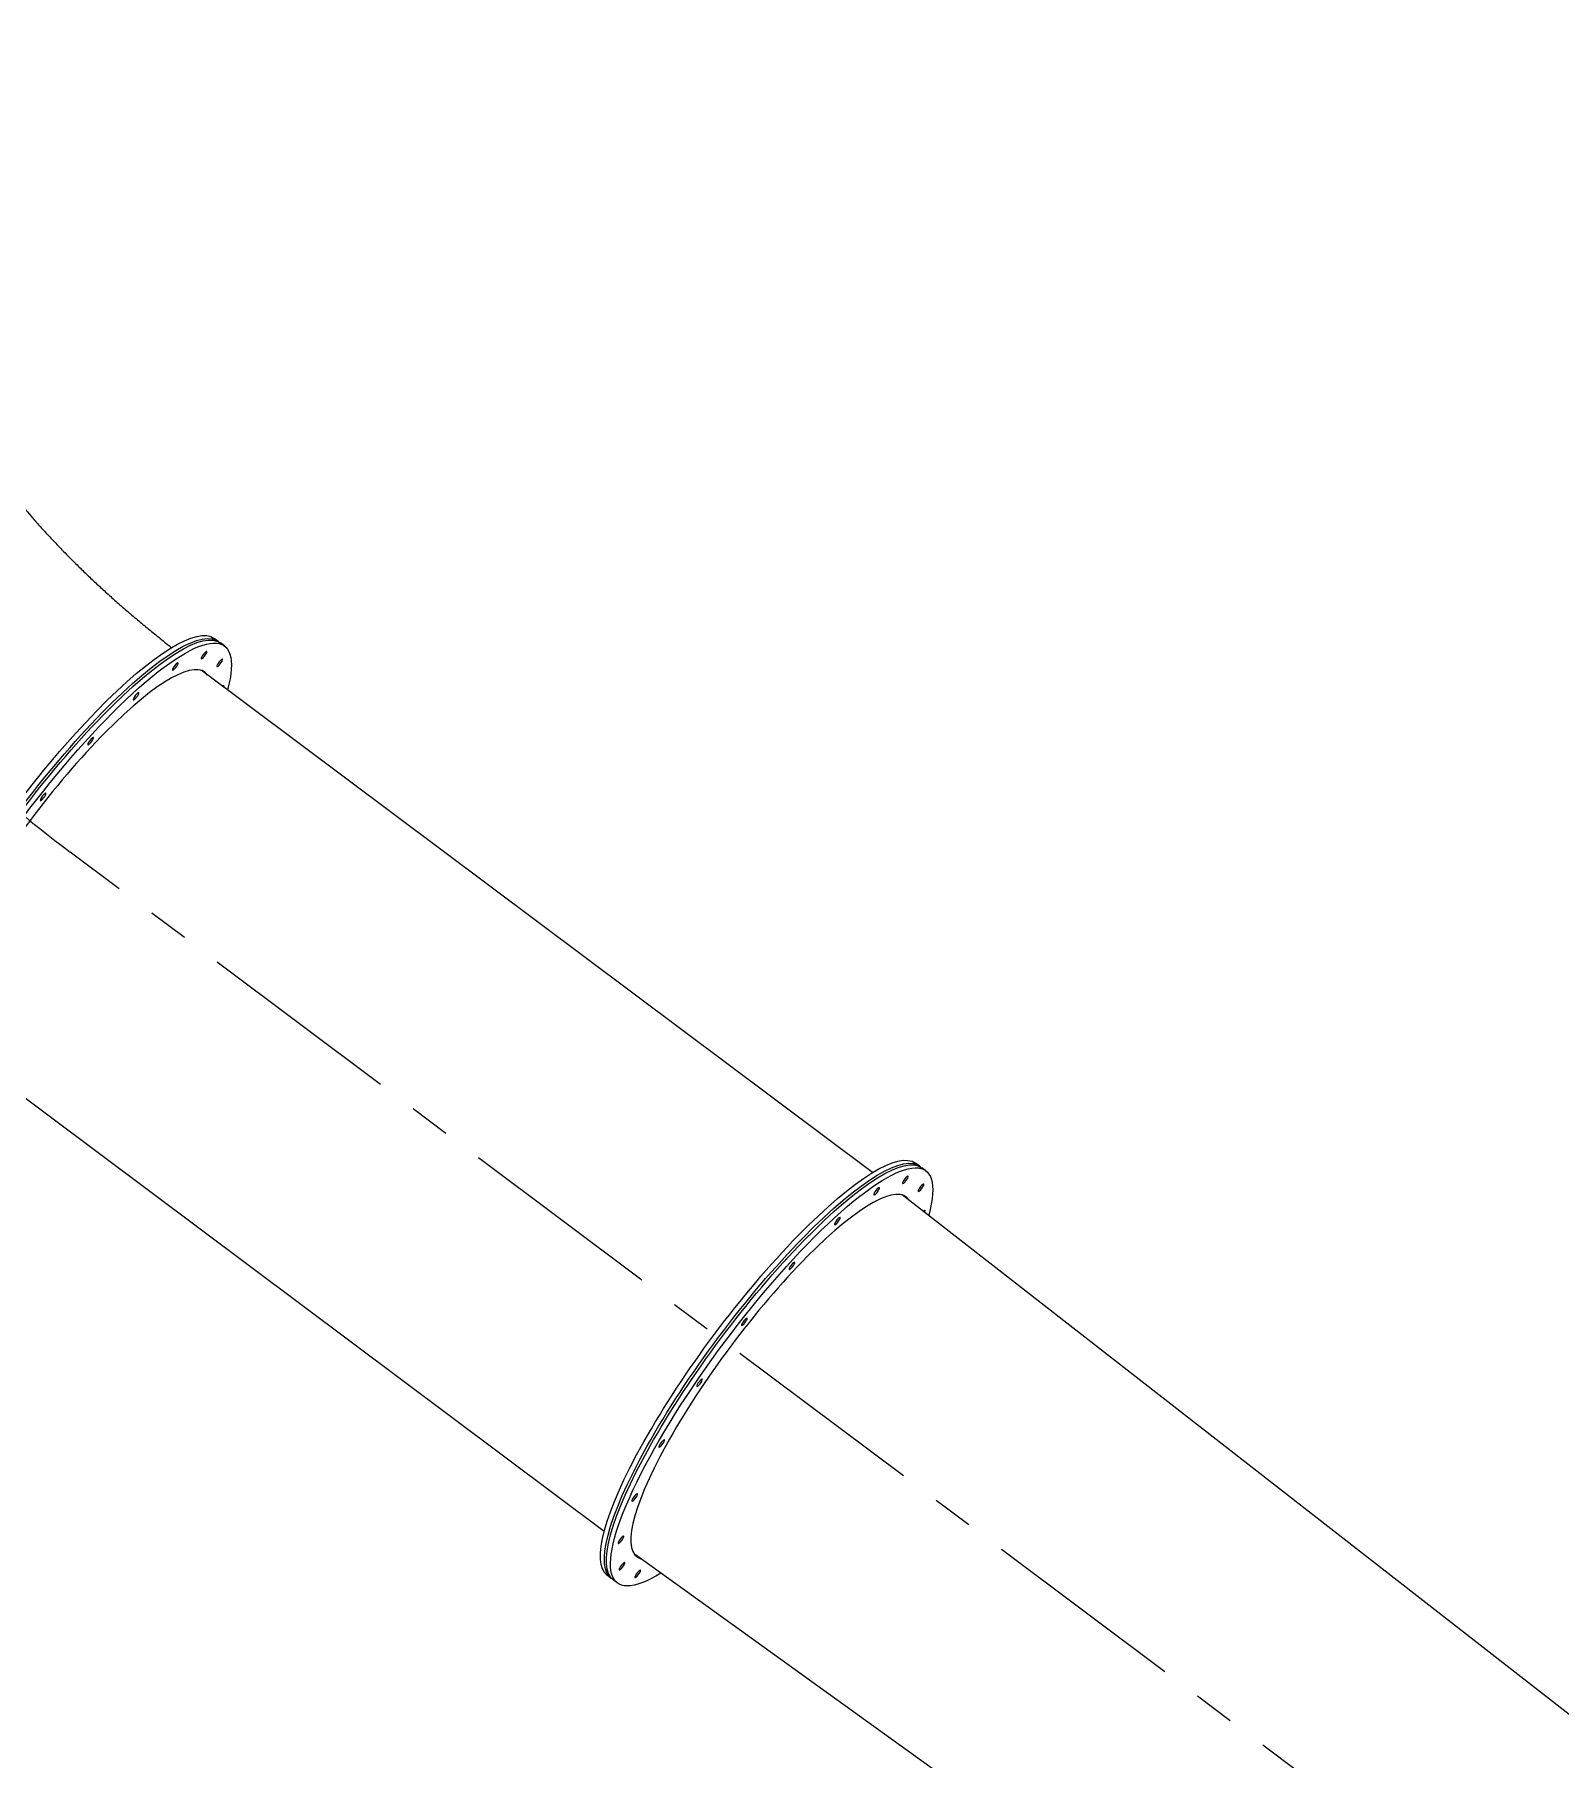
# Model space of a CAD drawing. Header units: inches. Extents: x -350577 to -266477, y -437959 to -377535.
# Drawn here: x -307202 to -304865, y -392387 to -389746 of the extents above; entities that cross this region are included whole.
import ezdxf

# ---------------------------------------------------------------- set-up
doc = ezdxf.new("R2010")
doc.units = ezdxf.units.IN
doc.header["$MEASUREMENT"] = 0
doc.linetypes.add('CENTER', pattern=[2, 1.25, -0.25, 0.25, -0.25])
doc.layers.add('CENTER       (itatec)', color=4, linetype='CENTER', lineweight=9)
doc.layers.add('ORGINAL (itatec)', color=3, linetype='Continuous', lineweight=9)

msp = doc.modelspace()

# ---------------------------------------------------------------- linework, layer by layer
at = {"layer": 'CENTER       (itatec)', "ltscale": 250}
msp.add_lwpolyline([(-299529.3, -398923.5), (-299529.3, -397119.5, 0.237832), (-299867.8, -396448), (-307146.9, -390997.8, -0.081161), (-307581.7, -390545.9), (-307748.7, -390241.5), (-309962.5, -386224.2, 0.206383), (-310679.8, -385667.4), (-312381.5, -384966.5), (-313671.4, -384420.8), (-314320.2, -384184.7), (-315273.1, -383832.1, 0.089572), (-316057.1, -383693), (-318157.1, -383693)], format="xyb", dxfattribs=at)
at = {"layer": 'ORGINAL (itatec)', "extrusion": (0, 1, 0)}
for p, q in [((-306920.2, -390675.3), (-306926.4, -390670.7)), ((-306910.8, -390682.3), (-306917, -390677.7)), ((-305918.6, -391488.4), (-306944.4, -390720.9)), ((-306329.6, -392037.7), (-307355.6, -391270)), ((-305846.5, -391478.7), (-305852.8, -391474)), ((-305837.2, -391485.7), (-305843.4, -391481)), ((-303331.7, -393503.2), (-305870.5, -391524.4)), ((-303668.4, -393952.8), (-306281.7, -392073.6)), ((-306318.6, -392109.6), (-306324.9, -392104.9)), ((-306309.3, -392116.6), (-306315.5, -392111.9))]:
    msp.add_line(p, q, dxfattribs=at)
at = {"layer": 'ORGINAL (itatec)', "extrusion": (0, 0, -1)}
for centre, major_axis, ratio, start_param, end_param in [((-307162.4, -390986.1), (-236, -315.5), 0.227353, 0, 3.141593), ((-307146.9, -390997.8), (-236, -315.5), 0.227353, -0.51446, 3.656053), ((-307156.2, -390990.8), (-236, -315.5), 0.227353, -0.021744, 3.163337), ((-307153.1, -390993.1), (-236, -315.5), 0.227353, 0, 3.141593), ((-306942, -390696.2), (4.19, 5.6), 0.227353, -4.597171605659655, 1.686013701519931), ((-306986.1, -390713.8), (4.19, 5.6), 0.227353, -4.597171605659655, 1.686013701519931), ((-307150, -390995.4), (205.6, 274.6), 0.227294, -0.036199, -0.000083), ((-306918, -390708.1), (4.19, 5.6), 0.227353, -4.597171605659655, 1.686013701519931), ((-306916.3, -390748.4), (4.19, 5.6), 0.227353, -0.728605, 0.728605), ((-307046, -390759.2), (4.19, 5.6), 0.227353, -4.597171605659655, 1.686013701519931), ((-307125, -390820.9), (4.19, 5.6), 0.227353, -1.364486, -0.955202), ((-307115.7, -390827.9), (4.19, 5.6), 0.227353, -4.597171605659655, 1.686013701519931), ((-307197.8, -390906.3), (4.19, 5.6), 0.227353, -2.138809, -0.782488), ((-307188.4, -390913.3), (4.19, 5.6), 0.227353, -4.597171605659655, 1.686013701519931), ((-306088.8, -391789.5), (-236, -315.5), 0.227353, 0, 3.141593), ((-306073.2, -391801.1), (-236, -315.5), 0.227353, -0.51916, 3.66091), ((-306082.6, -391794.1), (-236, -315.5), 0.227353, -0.021744, 3.163337), ((-306079.5, -391796.5), (-236, -315.5), 0.227353, 0, 3.141593), ((-305912.5, -391517.1), (4.19, 5.6), 0.227353, -4.597171605659654, 1.686013701519932), ((-305868.4, -391499.5), (4.19, 5.6), 0.227353, -4.597171605659655, 1.686013701519931), ((-305844.4, -391511.5), (4.19, 5.6), 0.227353, -4.597171605659654, 1.686013701519932), ((-305972.4, -391562.5), (4.19, 5.6), 0.227353, -4.597171605659654, 1.686013701519932), ((-305842.7, -391551.7), (4.19, 5.6), 0.227353, -0.875562, 0.88451), ((-306051.4, -391624.3), (4.19, 5.6), 0.227353, -1.364486, -0.955202), ((-306042.1, -391631.3), (4.19, 5.6), 0.227353, -4.597171605659655, 1.686013701519931), ((-306124.2, -391709.7), (4.19, 5.6), 0.227353, -2.138809, -0.782488), ((-306114.8, -391716.7), (4.19, 5.6), 0.227353, -4.597171605659654, 1.686013701519932), ((-306192.9, -391803.3), (4.19, 5.6), 0.227353, -2.387971, -1.134065), ((-306183.5, -391810.3), (4.19, 5.6), 0.227353, -4.597171605659655, 1.686013701519931), ((-306241.4, -391903.1), (4.19, 5.6), 0.227353, -4.597171605659655, 1.686013701519931), ((-306282.8, -391985.8), (4.19, 5.6), 0.227353, -4.597171605659655, 1.686013701519931), ((-306303.8, -392050.5), (4.19, 5.6), 0.227353, -4.597171605659655, 1.686013701519931), ((-306302.1, -392090.8), (4.19, 5.6), 0.227353, -4.597171605659655, 1.686013701519931), ((-306278.1, -392102.7), (4.19, 5.6), 0.227353, -4.597171605659655, 1.686013701519931)]:
    msp.add_ellipse(centre, major_axis=major_axis, ratio=ratio, start_param=start_param, end_param=end_param, dxfattribs=at)
at = {"layer": 'ORGINAL (itatec)'}
for centre, major_axis, ratio, start_param, end_param in [((-307146.9, -390997.8), (206.1, 275.4), 0.227353, -0.076269, 3.217861), ((-307156.2, -390990.8), (206.1, 275.4), 0.227353, -0.079355, -0.074778), ((-307153.1, -390993.1), (206.1, 275.4), 0.227353, -0.076269, -0.049826), ((-306073.2, -391801.1), (206.1, 275.4), 0.227353, -0.083527, 3.225017), ((-306076.4, -391798.8), (205.6, 274.6), 0.227294, -0.004389, 0.036199), ((-306082.6, -391794.1), (206.1, 275.4), 0.227353, -0.079355, -0.074778), ((-306079.5, -391796.5), (206.1, 275.4), 0.227353, -0.077667, -0.049826), ((-306076.4, -391798.8), (-205.6, -274.6), 0.227294, -0.030908, 0.004389), ((-306082.6, -391794.1), (-206.1, -275.4), 0.227353, 0.074778, 0.078719), ((-306079.5, -391796.5), (-206.1, -275.4), 0.227353, 0.049826, 0.077796)]:
    msp.add_ellipse(centre, major_axis=major_axis, ratio=ratio, start_param=start_param, end_param=end_param, dxfattribs=at)
msp.add_open_spline([(-307282.2, -390378.7), (-307281.6, -390379.8), (-307280.9, -390380.9), (-307279, -390384.3), (-307277.6, -390386.7), (-307274.7, -390391.7), (-307273.1, -390394.3), (-307269.8, -390399.6), (-307268, -390402.4), (-307264.3, -390408.1), (-307262.4, -390411), (-307258.3, -390417.1), (-307256.1, -390420.2), (-307251.6, -390426.6), (-307249.3, -390429.9), (-307244.3, -390436.6), (-307241.8, -390440.1), (-307236.4, -390447.1), (-307233.6, -390450.7), (-307227.9, -390458), (-307224.9, -390461.7), (-307218.7, -390469.3), (-307215.5, -390473.2), (-307208.9, -390481), (-307205.5, -390485), (-307198.5, -390493), (-307194.9, -390497.1), (-307187.4, -390505.4), (-307183.6, -390509.6), (-307175.7, -390518.1), (-307171.7, -390522.4), (-307163.5, -390531.1), (-307159.2, -390535.5), (-307150.6, -390544.3), (-307146.2, -390548.7), (-307137.1, -390557.7), (-307132.5, -390562.3), (-307123.1, -390571.4), (-307118.3, -390575.9), (-307108.5, -390585.2), (-307103.5, -390589.8), (-307093.3, -390599.1), (-307088.2, -390603.8), (-307077.7, -390613.2), (-307072.3, -390617.9), (-307061.5, -390627.4), (-307056, -390632.1), (-307044.8, -390641.6), (-307039.1, -390646.4), (-307027.6, -390655.9), (-307021.8, -390660.7), (-307010, -390670.2), (-307004.1, -390675), (-306996, -390681.5), (-306993.9, -390683.1), (-306991.7, -390684.8)], degree=3, knots=[0, 0, 0, 0, 10.000484, 10.000484, 30.187739, 30.187739, 50.554268, 50.554268, 71.16616, 71.16616, 92.024173, 92.024173, 113.127296, 113.127296, 134.472641, 134.472641, 156.055731, 156.055731, 177.87076, 177.87076, 199.910838, 199.910838, 222.168212, 222.168212, 244.634466, 244.634466, 267.300697, 267.300697, 290.157666, 290.157666, 313.195927, 313.195927, 336.405943, 336.405943, 359.778172, 359.778172, 383.303144, 383.303144, 406.97152, 406.97152, 430.774136, 430.774136, 454.702041, 454.702041, 478.746514, 478.746514, 502.899084, 502.899084, 527.151538, 527.151538, 551.495919, 551.495919, 575.924524, 575.924524, 584.426484, 584.426484, 584.426484, 584.426484], dxfattribs=at)

doc.saveas('drawing.dxf')
